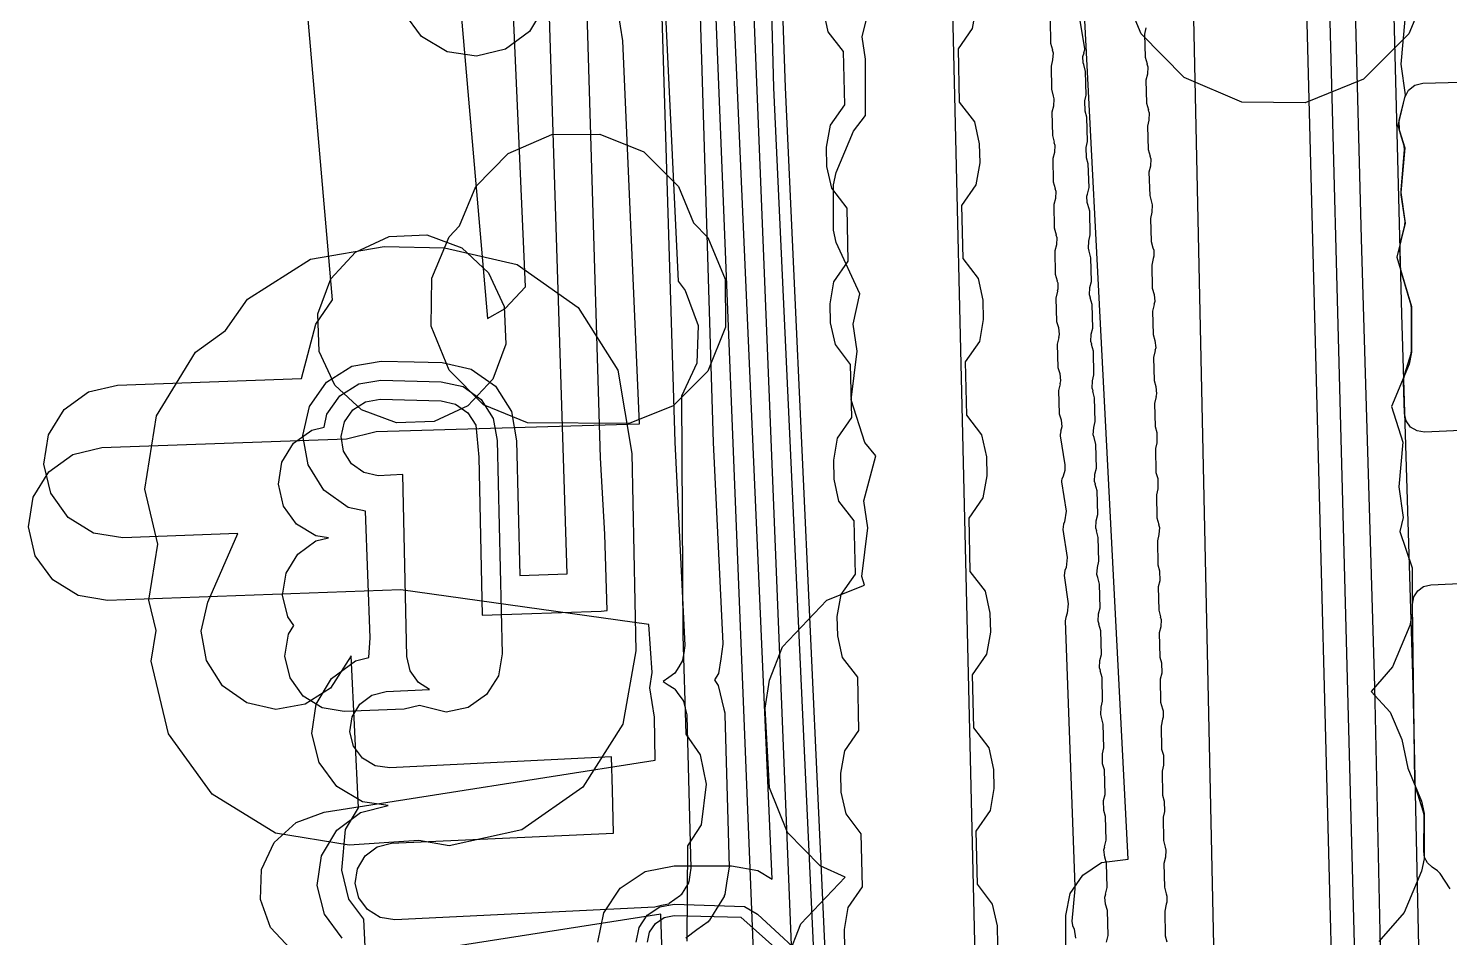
# Model space of a CAD drawing. Header units: metres. Extents: x 17722 to 17999, y 13535 to 15917.
# Drawn here: x 17759.91 to 17797.12, y 15595.35 to 15619.15 of the extents above; entities that cross this region are included whole.
import ezdxf

# ---------------------------------------------------------------- set-up
doc = ezdxf.new("R2010")
doc.units = ezdxf.units.M
for name, color, linetype in [('AI_GREENING_ALLOWED_ZONE', 4, 'Continuous'), ('AI_GREENING_EXCLUSIONS', 1, 'Continuous'), ('AI_GREENING_LAWN', 82, 'Continuous')]:
    doc.layers.add(name, color=color, linetype=linetype)

msp = doc.modelspace()

# ---------------------------------------------------------------- linework, layer by layer
at = {"layer": 'AI_GREENING_ALLOWED_ZONE'}
for points in [[(17802.195, 15608.843), (17796.466, 15608.582), (17796.272, 15608.612), (17796.103, 15608.714), (17795.988, 15608.874), (17795.944, 15609.066), (17795.918, 15609.917), (17795.941, 15610.084), (17796.118, 15610.64), (17796.129, 15610.715), (17796.129, 15611.828), (17796.119, 15611.899), (17795.854, 15612.781), (17795.854, 15612.781), (17795.834, 15612.912), (17795.821, 15613.402), (17795.836, 15613.536), (17795.952, 15614), (17795.957, 15614.096), (17795.854, 15614.792), (17795.851, 15614.909), (17795.945, 15615.974), (17795.935, 15616.071), (17795.807, 15616.473), (17795.799, 15616.746), (17795.948, 15617.337), (17796.043, 15617.529), (17796.211, 15617.663), (17796.419, 15617.715), (17799.749, 15617.803)], [(17797.142, 15596.632), (17796.876, 15597.031), (17796.807, 15597.1), (17796.667, 15597.193), (17796.547, 15597.306), (17796.47, 15597.452), (17796.445, 15597.615), (17796.455, 15598.559), (17796.443, 15598.638), (17796.237, 15599.273), (17796.237, 15599.273), (17796.213, 15599.42), (17796.151, 15604.079), (17796.185, 15604.267), (17796.287, 15604.428), (17796.442, 15604.54), (17796.628, 15604.585), (17802.27, 15604.842)]]:
    msp.add_lwpolyline(points, dxfattribs=at)
at = {"layer": 'AI_GREENING_EXCLUSIONS'}
for points in [[(17787.079, 15588.403), (17787.079, 15595.93), (17787.193, 15596.504), (17787.519, 15596.99), (17788.005, 15597.315), (17788.71, 15597.403), (17785.766, 15654.317)], [(17795.029, 15644.214), (17795.866, 15611.666), (17796.157, 15601.948), (17796.384, 15591.498)], [(17794.066, 15641.961), (17794.804, 15613.635), (17795.158, 15601.92), (17795.402, 15590.686)], [(17771.069, 15621.534), (17771.933, 15611.558), (17772.395, 15611.816), (17772.929, 15612.382), (17772.241, 15627.988)], [(17776.125, 15595.23), (17776.178, 15595.498), (17776.33, 15595.725), (17776.557, 15595.877), (17776.825, 15595.93), (17778.563, 15595.887), (17780.828, 15593.872), (17779.732, 15617.603), (17779.411, 15626.809)], [(17776.279, 15626.603), (17776.837, 15608.317), (17777.1, 15602.999), (17777.1, 15602.995), (17777.1, 15602.995), (17777.1, 15602.993), (17777.07, 15602.801), (17777.04, 15602.609), (17777.04, 15602.608), (17777.04, 15602.608), (17776.939, 15602.442), (17776.838, 15602.276), (17776.837, 15602.275), (17776.837, 15602.275), (17776.68, 15602.16), (17776.53, 15602.051), (17776.664, 15601.966), (17776.822, 15601.871), (17776.829, 15601.862), (17776.839, 15601.856), (17776.945, 15601.706), (17777.055, 15601.558), (17777.058, 15601.547), (17777.064, 15601.538), (17777.105, 15601.358), (17777.15, 15601.18), (17777.151, 15601.159), (17777.151, 15601.158), (17777.26, 15597.17), (17777.23, 15596.991), (17777.204, 15596.81), (17777.197, 15596.799), (17777.195, 15596.786), (17777.098, 15596.631), (17777.005, 15596.475), (17776.994, 15596.467), (17776.987, 15596.456), (17776.838, 15596.35), (17776.692, 15596.241), (17776.68, 15596.238), (17776.669, 15596.23), (17776.491, 15596.189), (17776.314, 15596.144), (17769.509, 15595.821), (17769.123, 15595.882), (17768.791, 15596.086), (17768.567, 15596.391), (17768.471, 15596.769), (17768.528, 15597.155), (17768.728, 15597.49), (17769.041, 15597.723), (17769.419, 15597.819), (17775.234, 15598.089), (17775.204, 15599.21), (17775.18, 15600.08), (17769.38, 15599.791), (17768.994, 15599.848), (17768.659, 15600.049), (17768.426, 15600.362), (17768.331, 15600.74), (17768.388, 15601.126), (17768.589, 15601.461), (17768.902, 15601.694), (17769.28, 15601.789), (17770.415, 15601.845), (17770.128, 15602.028), (17769.911, 15602.332), (17769.821, 15602.712), (17769.72, 15607.468), (17769.075, 15607.44), (17768.694, 15607.526), (17768.375, 15607.751), (17768.167, 15608.081), (17768.1, 15608.465), (17768.186, 15608.846), (17768.411, 15609.165), (17768.741, 15609.373), (17769.125, 15609.44), (17770.718, 15609.4), (17771.099, 15609.314), (17771.418, 15609.089), (17771.627, 15608.76), (17771.71, 15607.928), (17771.798, 15603.788), (17774.911, 15603.893), (17775.069, 15603.911), (17775.004, 15605.908), (17774.896, 15607.904), (17774.385, 15624.799)], [(17777.279, 15626.636), (17777.838, 15608.308), (17778.099, 15603.046), (17778.099, 15603.037), (17778.099, 15603.037), (17778.099, 15603.035), (17778.039, 15602.65), (17777.98, 15602.266), (17777.979, 15602.265), (17777.979, 15602.264), (17777.877, 15602.096), (17777.882, 15602.081), (17777.977, 15601.946), (17778.118, 15601.328), (17778.149, 15601.23), (17778.15, 15601.188), (17778.15, 15601.185), (17778.26, 15597.198), (17778.199, 15596.838), (17778.147, 15596.478), (17778.133, 15596.455), (17778.129, 15596.429), (17777.935, 15596.12), (17777.749, 15595.806), (17777.728, 15595.791), (17777.713, 15595.768), (17777.416, 15595.557), (17777.124, 15595.339)], [(17776.294, 15625.751), (17776.926, 15612.528), (17777.111, 15612.291), (17777.453, 15611.374), (17777.413, 15610.388), (17777.012, 15609.518), (17777.045, 15603.255), (17777.129, 15600.673), (17777.5, 15600.134), (17777.662, 15599.371), (17777.525, 15598.307), (17777.168, 15597.756), (17777.151, 15595.256)], [(17779.642, 15576.447), (17777.71, 15624.657)], [(17780.641, 15576.48), (17778.709, 15624.695)], [(17775.825, 15595.23), (17775.901, 15595.613), (17776.118, 15595.937), (17776.442, 15596.154), (17776.825, 15596.23), (17778.666, 15596.169), (17778.999, 15595.966), (17780.495, 15594.588), (17779.432, 15617.589), (17779.261, 15623.93)], [(17768.129, 15595.336), (17767.663, 15595.962), (17767.473, 15596.719), (17767.586, 15597.491), (17767.986, 15598.161), (17768.612, 15598.627), (17769.329, 15598.807), (17768.658, 15598.906), (17767.988, 15599.307), (17767.523, 15599.934), (17767.332, 15600.69), (17767.446, 15601.462), (17767.847, 15602.132), (17768.474, 15602.597), (17768.823, 15602.685), (17768.86, 15603.199), (17768.74, 15606.51), (17768.289, 15606.612), (17767.651, 15607.062), (17767.234, 15607.721), (17767.101, 15608.49), (17767.272, 15609.251), (17767.722, 15609.889), (17768.381, 15610.306), (17769.15, 15610.439), (17770.014, 15610.418), (17770.743, 15610.4), (17771.505, 15610.228), (17772.143, 15609.779), (17772.56, 15609.119), (17772.693, 15608.35), (17772.776, 15604.826), (17774.02, 15604.873), (17773.442, 15623.036)], [(17774.825, 15595.23), (17774.977, 15595.996), (17775.411, 15596.644), (17776.06, 15597.078), (17776.825, 15597.23), (17778.322, 15597.23), (17779.011, 15597.108), (17779.388, 15596.878), (17778.254, 15622.691)], [(17769.122, 15586.994), (17768.695, 15595.832), (17768.305, 15596.358), (17768.116, 15597.115), (17768.216, 15598.182), (17768.554, 15598.745), (17768.361, 15602.729), (17767.819, 15601.878), (17767.161, 15601.46), (17766.392, 15601.325), (17765.63, 15601.495), (17764.992, 15601.944), (17764.573, 15602.602), (17764.438, 15603.371), (17764.608, 15604.133), (17765.399, 15605.924), (17762.389, 15605.816), (17761.619, 15605.94), (17760.955, 15606.35), (17760.498, 15606.983), (17760.318, 15607.742), (17760.443, 15608.512), (17760.853, 15609.176), (17761.486, 15609.633), (17762.245, 15609.813), (17767.06, 15609.987), (17767.443, 15611.407), (17767.876, 15612.044), (17767.066, 15621.404)], [(17773.437, 15619.736), (17773.034, 15619.067), (17772.406, 15618.604), (17771.649, 15618.416), (17770.877, 15618.533), (17770.209, 15618.936), (17769.746, 15619.563)], [(17766.784, 15595.045), (17766.255, 15595.619), (17765.987, 15596.351), (17766.019, 15597.131), (17766.347, 15597.839), (17766.921, 15598.368), (17767.653, 15598.637), (17776.32, 15599.993), (17776.304, 15601.124), (17776.181, 15601.892), (17776.242, 15602.293), (17776.154, 15603.549), (17769.662, 15604.455), (17761.985, 15604.178), (17761.214, 15604.303), (17760.55, 15604.713), (17760.094, 15605.345), (17759.914, 15606.105), (17760.038, 15606.875), (17760.448, 15607.539), (17761.081, 15607.996), (17761.84, 15608.176), (17768.243, 15608.407), (17769.02, 15608.593), (17775.91, 15608.8), (17775.481, 15618.823), (17775.358, 15619.592)], [(17779.801, 15594.837), (17780.14, 15595.712), (17781.3, 15596.933), (17780.639, 15597.226), (17779.784, 15598.103), (17779.314, 15599.268), (17779.199, 15601.358), (17779.316, 15602.085), (17779.655, 15602.96), (17780.815, 15604.182), (17781.807, 15604.575), (17781.734, 15604.804), (17781.889, 15606.075), (17781.784, 15606.781), (17782.105, 15607.963), (17781.812, 15608.31), (17781.459, 15609.426), (17781.613, 15610.697), (17781.509, 15611.402), (17781.685, 15612.202), (17781.059, 15613.542), (17780.994, 15613.865), (17780.994, 15615.052), (17781.059, 15615.375), (17781.512, 15616.458), (17781.834, 15616.866), (17781.828, 15618.34), (17781.747, 15618.926), (17781.877, 15619.456)], [(17781.288, 15595.066), (17781.277, 15595.566), (17781.378, 15596.142), (17781.752, 15596.678), (17781.72, 15598.07), (17781.322, 15598.588), (17781.195, 15599.159), (17781.184, 15599.659), (17781.285, 15600.236), (17781.658, 15600.772), (17781.627, 15602.164), (17781.229, 15602.682), (17781.102, 15603.253), (17781.09, 15603.753), (17781.192, 15604.33), (17781.565, 15604.865), (17781.534, 15606.258), (17781.136, 15606.776), (17781.009, 15607.347), (17780.997, 15607.847), (17781.098, 15608.423), (17781.472, 15608.959), (17781.44, 15610.351), (17781.043, 15610.87), (17780.915, 15611.441), (17780.904, 15611.941), (17781.005, 15612.517), (17781.379, 15613.053), (17781.347, 15614.445), (17780.949, 15614.963), (17780.822, 15615.535), (17780.811, 15616.035), (17780.912, 15616.611), (17781.286, 15617.147), (17781.254, 15618.539), (17780.856, 15619.057), (17780.729, 15619.629)], [(17784.728, 15619.72), (17784.627, 15619.143), (17784.253, 15618.607), (17784.285, 15617.215), (17784.682, 15616.697), (17784.81, 15616.126), (17784.821, 15615.626), (17784.72, 15615.049), (17784.346, 15614.514), (17784.378, 15613.121), (17784.776, 15612.603), (17784.903, 15612.032), (17784.914, 15611.532), (17784.813, 15610.956), (17784.44, 15610.42), (17784.471, 15609.028), (17784.869, 15608.509), (17784.996, 15607.938), (17785.008, 15607.438), (17784.906, 15606.862), (17784.533, 15606.326), (17784.564, 15604.934), (17784.962, 15604.416), (17785.089, 15603.844), (17785.101, 15603.344), (17785, 15602.768), (17784.626, 15602.232), (17784.658, 15600.84), (17785.055, 15600.322), (17785.183, 15599.75), (17785.194, 15599.251), (17785.093, 15598.674), (17784.719, 15598.138), (17784.751, 15596.746), (17785.149, 15596.228), (17785.276, 15595.657), (17785.287, 15595.157)], [(17795.95, 15619.38), (17795.846, 15618.207), (17795.964, 15617.404), (17795.765, 15616.608), (17795.95, 15616.024), (17795.846, 15614.851), (17795.964, 15614.048), (17795.741, 15613.159), (17796.129, 15611.864), (17796.129, 15610.677), (17796.064, 15610.355), (17795.599, 15609.254), (17795.895, 15608.321), (17795.791, 15607.148), (17795.909, 15606.345), (17795.817, 15605.978), (17796.145, 15605.028), (17796.145, 15603.84), (17796.079, 15603.518), (17795.626, 15602.434), (17795.068, 15601.79), (17795.571, 15601.249), (17795.871, 15600.539), (17796.029, 15599.786), (17796.391, 15598.922), (17796.456, 15598.599), (17796.456, 15597.412), (17796.391, 15597.09), (17795.937, 15596.006), (17795.266, 15595.249)], [(17776.813, 15585.744), (17776.47, 15595.968), (17768.272, 15594.685)]]:
    msp.add_lwpolyline(points, dxfattribs=at)
for points in [[(17790.75, 15626.619), (17792.281, 15626.923), (17792.803, 15626.918), (17794.334, 15626.614), (17795.631, 15625.746), (17796.499, 15624.449), (17796.803, 15622.918), (17796.803, 15622.112), (17796.672, 15621.453), (17796.656, 15620.451), (17796.052, 15619.006), (17794.865, 15617.819), (17793.343, 15617.199), (17791.682, 15617.215), (17790.173, 15617.862), (17789.05, 15619.006), (17788.446, 15620.451), (17788.43, 15621.371), (17788.281, 15622.121), (17788.281, 15622.923), (17788.585, 15624.454), (17789.453, 15625.751), (17790.75, 15626.619)], [(17773.616, 15616.367), (17774.874, 15616.382), (17776.027, 15615.914), (17776.933, 15615.008), (17777.331, 15614.058), (17777.7, 15613.67), (17778.153, 15612.587), (17778.168, 15611.329), (17777.7, 15610.176), (17776.794, 15609.27), (17775.641, 15608.802), (17772.985, 15608.824), (17771.832, 15609.292), (17770.926, 15610.198), (17770.458, 15611.351), (17770.472, 15612.609), (17770.926, 15613.692), (17771.198, 15613.983), (17771.627, 15615.008), (17772.476, 15615.876), (17773.616, 15616.367)], [(17775.709, 15608.023), (17775.819, 15602.856), (17775.479, 15600.935), (17774.43, 15599.29), (17772.831, 15598.172), (17770.926, 15597.751), (17770.134, 15597.891), (17768.314, 15597.775), (17766.387, 15598.083), (17764.726, 15599.105), (17763.582, 15600.686), (17763.129, 15602.584), (17763.258, 15603.389), (17763.069, 15604.182), (17763.303, 15605.644), (17762.96, 15607.084), (17763.269, 15609.011), (17764.291, 15610.672), (17765.073, 15611.238), (17765.654, 15612.063), (17767.303, 15613.106), (17769.225, 15613.438), (17770.808, 15613.399), (17772.712, 15612.971), (17774.306, 15611.846), (17775.349, 15610.198), (17775.709, 15608.023)], [(17771.962, 15612.752), (17772.371, 15611.87), (17772.41, 15610.884), (17772.069, 15609.967), (17771.422, 15609.268), (17770.54, 15608.859), (17769.554, 15608.82), (17768.637, 15609.161), (17767.938, 15609.808), (17767.529, 15610.69), (17767.49, 15611.676), (17767.831, 15612.593), (17768.478, 15613.292), (17769.36, 15613.701), (17770.346, 15613.74), (17771.263, 15613.399), (17771.962, 15612.752)], [(17766.857, 15608.292), (17767.331, 15608.635), (17767.653, 15608.712), (17767.729, 15609.048), (17768.066, 15609.527), (17768.561, 15609.84), (17769.137, 15609.94), (17770.721, 15609.9), (17771.292, 15609.771), (17771.77, 15609.434), (17772.083, 15608.94), (17772.183, 15608.363), (17772.32, 15602.782), (17772.218, 15602.206), (17771.903, 15601.712), (17771.423, 15601.377), (17770.852, 15601.25), (17770.156, 15601.429), (17769.753, 15601.331), (17768.182, 15601.272), (17767.604, 15601.365), (17767.106, 15601.671), (17766.763, 15602.146), (17766.627, 15602.715), (17766.72, 15603.293), (17766.862, 15603.524), (17766.703, 15603.744), (17766.567, 15604.314), (17766.659, 15604.892), (17766.966, 15605.39), (17767.44, 15605.733), (17767.77, 15605.812), (17767.435, 15605.866), (17766.937, 15606.172), (17766.594, 15606.646), (17766.458, 15607.216), (17766.55, 15607.794), (17766.857, 15608.292)]]:
    msp.add_lwpolyline(points, close=True, dxfattribs=at)
at = {"layer": 'AI_GREENING_LAWN'}
for points in [[(17796.677, 15517.822), (17793.252, 15647.433)], [(17792.57, 15519.944), (17789.943, 15641.649), (17789.95, 15641.744), (17790.105, 15642.642), (17790.172, 15642.82), (17790.603, 15643.514), (17790.726, 15643.65), (17791.271, 15644.063), (17791.411, 15644.137), (17791.566, 15644.164), (17792.211, 15644.174), (17792.211, 15644.173), (17792.283, 15644.181), (17792.46, 15644.134), (17792.608, 15644.027), (17792.707, 15643.874), (17792.745, 15643.695), (17795.068, 15554.797)], [(17786.16, 15533.248), (17783.771, 15634.355)], [(17786.664, 15619.369), (17786.675, 15618.761), (17786.723, 15618.584), (17786.717, 15618.583), (17786.741, 15618.51), (17786.729, 15618.32), (17786.688, 15618.16), (17786.699, 15617.552), (17786.747, 15617.375), (17786.741, 15617.374), (17786.765, 15617.301), (17786.754, 15617.111), (17786.713, 15616.951), (17786.724, 15616.342), (17786.772, 15616.166), (17786.765, 15616.164), (17786.79, 15616.091), (17786.778, 15615.902), (17786.737, 15615.742), (17786.748, 15615.133), (17786.796, 15614.957), (17786.79, 15614.955), (17786.814, 15614.882), (17786.803, 15614.693), (17786.762, 15614.533), (17786.773, 15613.924), (17786.821, 15613.747), (17786.814, 15613.746), (17786.839, 15613.673), (17786.827, 15613.483), (17786.786, 15613.323), (17786.797, 15612.715), (17786.846, 15612.537), (17786.844, 15612.537), (17786.864, 15612.484), (17786.868, 15612.321), (17786.851, 15612.267), (17786.853, 15612.266), (17786.814, 15612.088), (17786.833, 15611.479), (17786.882, 15611.322), (17786.903, 15611.133), (17786.882, 15611.059), (17786.888, 15611.057), (17786.849, 15610.879), (17786.868, 15610.27), (17786.917, 15610.113), (17786.938, 15609.924), (17786.917, 15609.85), (17786.923, 15609.848), (17786.884, 15609.67), (17786.903, 15609.061), (17786.952, 15608.904), (17786.973, 15608.715), (17786.94, 15608.598), (17786.947, 15608.596), (17786.924, 15608.522), (17786.924, 15608.484), (17787.051, 15607.728), (17787.053, 15607.573), (17787.007, 15607.425), (17786.97, 15607.349), (17786.959, 15607.313), (17786.959, 15607.276), (17787.08, 15606.513), (17787.044, 15606.231), (17787.017, 15606.17), (17786.998, 15606.035), (17787.109, 15605.298), (17787.08, 15605.038), (17787.047, 15604.957), (17787.032, 15604.831), (17787.138, 15604.084), (17787.114, 15603.846), (17787.074, 15603.732), (17787.06, 15603.64), (17787.312, 15596.691), (17787.31, 15596.628), (17787.235, 15595.786), (17787.252, 15595.671), (17787.293, 15595.57), (17787.327, 15595.334)], [(17788.139, 15595.233), (17788.18, 15595.411), (17788.166, 15596.065), (17788.118, 15596.223), (17788.099, 15596.412), (17788.12, 15596.486), (17788.114, 15596.487), (17788.155, 15596.665), (17788.141, 15597.302), (17788.093, 15597.46), (17788.074, 15597.649), (17788.095, 15597.723), (17788.089, 15597.724), (17788.13, 15597.902), (17788.116, 15598.522), (17788.07, 15598.677), (17788.063, 15598.943), (17788.103, 15599.101), (17788.086, 15599.744), (17788.039, 15599.897), (17788.032, 15600.165), (17788.071, 15600.321), (17788.056, 15600.94), (17788.007, 15601.116), (17788.013, 15601.118), (17787.988, 15601.191), (17787.999, 15601.381), (17788.039, 15601.541), (17788.023, 15602.16), (17787.974, 15602.336), (17787.981, 15602.338), (17787.956, 15602.411), (17787.966, 15602.601), (17788.006, 15602.761), (17787.991, 15603.38), (17787.942, 15603.556), (17787.948, 15603.558), (17787.924, 15603.631), (17787.934, 15603.821), (17787.974, 15603.981), (17787.959, 15604.6), (17787.91, 15604.776), (17787.916, 15604.778), (17787.891, 15604.851), (17787.902, 15605.041), (17787.942, 15605.201), (17787.926, 15605.82), (17787.877, 15605.996), (17787.884, 15605.998), (17787.859, 15606.071), (17787.869, 15606.261), (17787.909, 15606.421), (17787.894, 15607.04), (17787.845, 15607.216), (17787.851, 15607.218), (17787.827, 15607.291), (17787.837, 15607.481), (17787.877, 15607.641), (17787.862, 15608.26), (17787.813, 15608.436), (17787.819, 15608.438), (17787.794, 15608.511), (17787.805, 15608.701), (17787.845, 15608.861), (17787.829, 15609.48), (17787.78, 15609.656), (17787.787, 15609.658), (17787.762, 15609.731), (17787.772, 15609.921), (17787.812, 15610.081), (17787.797, 15610.7), (17787.748, 15610.876), (17787.754, 15610.878), (17787.73, 15610.951), (17787.74, 15611.141), (17787.78, 15611.301), (17787.765, 15611.92), (17787.716, 15612.096), (17787.722, 15612.098), (17787.697, 15612.171), (17787.708, 15612.361), (17787.748, 15612.521), (17787.732, 15613.14), (17787.683, 15613.316), (17787.69, 15613.318), (17787.665, 15613.391), (17787.675, 15613.581), (17787.715, 15613.741), (17787.7, 15614.36), (17787.651, 15614.537), (17787.653, 15614.537), (17787.633, 15614.59), (17787.629, 15614.753), (17787.645, 15614.806), (17787.643, 15614.807), (17787.682, 15614.985), (17787.663, 15615.605), (17787.615, 15615.758), (17787.607, 15616.026), (17787.646, 15616.182), (17787.627, 15616.824), (17787.579, 15616.978), (17787.571, 15617.246), (17787.61, 15617.401), (17787.593, 15618.021), (17787.543, 15618.197), (17787.546, 15618.197), (17787.526, 15618.249), (17787.522, 15618.413), (17787.551, 15618.509), (17787.547, 15618.511), (17787.57, 15618.584), (17787.57, 15618.622), (17787.444, 15619.392)], [(17789.171, 15619.158), (17789.132, 15618.997), (17789.151, 15618.392), (17789.201, 15618.216), (17789.195, 15618.215), (17789.22, 15618.142), (17789.211, 15617.952), (17789.172, 15617.792), (17789.191, 15617.186), (17789.241, 15617.011), (17789.235, 15617.009), (17789.26, 15616.936), (17789.251, 15616.747), (17789.212, 15616.586), (17789.231, 15615.981), (17789.281, 15615.805), (17789.275, 15615.803), (17789.3, 15615.731), (17789.291, 15615.541), (17789.252, 15615.38), (17789.271, 15614.775), (17789.321, 15614.599), (17789.315, 15614.598), (17789.34, 15614.525), (17789.331, 15614.335), (17789.292, 15614.175), (17789.31, 15613.572), (17789.357, 15613.399), (17789.355, 15613.399), (17789.375, 15613.344), (17789.378, 15613.181), (17789.361, 15613.128), (17789.364, 15613.127), (17789.323, 15612.949), (17789.336, 15612.344), (17789.384, 15612.185), (17789.403, 15611.996), (17789.382, 15611.923), (17789.388, 15611.921), (17789.348, 15611.743), (17789.361, 15611.137), (17789.409, 15610.979), (17789.428, 15610.79), (17789.407, 15610.716), (17789.413, 15610.715), (17789.372, 15610.537), (17789.386, 15609.931), (17789.433, 15609.773), (17789.453, 15609.584), (17789.431, 15609.51), (17789.438, 15609.509), (17789.397, 15609.331), (17789.41, 15608.725), (17789.457, 15608.572), (17789.462, 15608.304), (17789.422, 15608.148), (17789.435, 15607.52), (17789.481, 15607.366), (17789.487, 15607.098), (17789.447, 15606.942), (17789.458, 15606.337), (17789.506, 15606.161), (17789.5, 15606.159), (17789.524, 15606.086), (17789.513, 15605.897), (17789.472, 15605.736), (17789.485, 15605.108), (17789.531, 15604.954), (17789.536, 15604.685), (17789.496, 15604.53), (17789.507, 15603.925), (17789.555, 15603.749), (17789.549, 15603.747), (17789.573, 15603.674), (17789.562, 15603.485), (17789.521, 15603.324), (17789.534, 15602.695), (17789.58, 15602.541), (17789.585, 15602.273), (17789.546, 15602.118), (17789.557, 15601.513), (17789.605, 15601.336), (17789.602, 15601.336), (17789.621, 15601.284), (17789.625, 15601.12), (17789.608, 15601.067), (17789.61, 15601.067), (17789.57, 15600.889), (17789.583, 15600.283), (17789.629, 15600.13), (17789.635, 15599.862), (17789.595, 15599.706), (17789.608, 15599.077), (17789.654, 15598.923), (17789.659, 15598.655), (17789.62, 15598.5), (17789.631, 15597.895), (17789.679, 15597.718), (17789.673, 15597.717), (17789.697, 15597.644), (17789.685, 15597.454), (17789.644, 15597.294), (17789.655, 15596.669), (17789.701, 15596.494), (17789.699, 15596.494), (17789.718, 15596.44), (17789.72, 15596.277), (17789.703, 15596.224), (17789.706, 15596.223), (17789.664, 15596.045), (17789.674, 15595.399), (17789.719, 15595.245)]]:
    msp.add_lwpolyline(points, dxfattribs=at)

doc.saveas('drawing.dxf')
